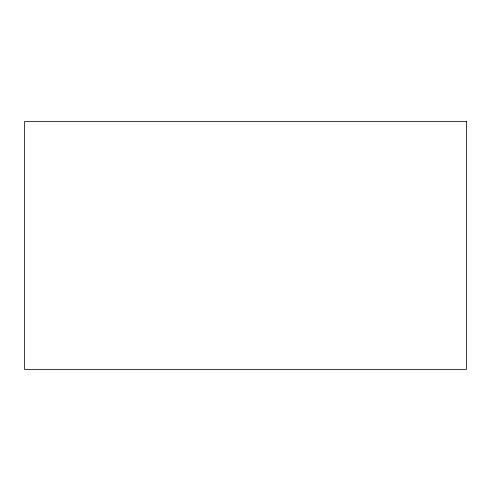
<?xml version="1.0" encoding="UTF-8"?>
<svg xmlns="http://www.w3.org/2000/svg" width="491" height="491" viewBox="0 0 491 491"><rect width="100%" height="100%" fill="white"/><g stroke="black" fill="none" stroke-linecap="round" stroke-linejoin="round"><path stroke-width="0.74" d="M466.45 121.535L24.55 121.535L24.55 369.465L466.45 369.465L466.45 121.535"/></g></svg>
